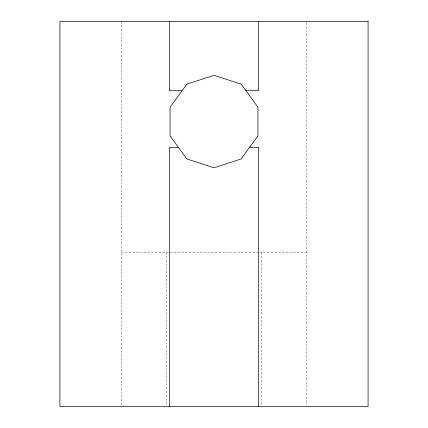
<?xml version="1.0" encoding="UTF-8"?>
<svg xmlns="http://www.w3.org/2000/svg" width="428" height="428" viewBox="0 0 428 428"><rect width="100%" height="100%" fill="white"/><g stroke="black" fill="none" stroke-linecap="round" stroke-linejoin="round"><path stroke-width="0.32" stroke-dasharray="2.14 1.6" d="M121.552 252.52L169.611 252.52M170.242 252.52L259.095 252.52M259.721 252.52L306.448 252.52M306.448 22.738L306.448 405.268M261.765 252.52L261.765 405.268M166.235 252.52L166.235 405.268M121.552 21.4L121.552 405.268"/><path stroke-width="0.64" d="M182.05 90.736L169.317 90.736L169.317 21.4M245.95 90.736L258.683 90.736L258.683 21.4M178.433 147.393L169.317 147.393L169.317 406.6M249.567 147.393L258.683 147.393L258.683 406.6M186.833 84.156L170.039 107.268L170.039 135.837L186.833 158.949L214 167.776L241.167 158.949L257.961 135.837L257.961 107.268L241.167 84.156L214 75.328L186.833 84.156M368.08 21.4L59.92 21.4L59.92 406.6L368.08 406.6L368.08 21.4"/></g></svg>
